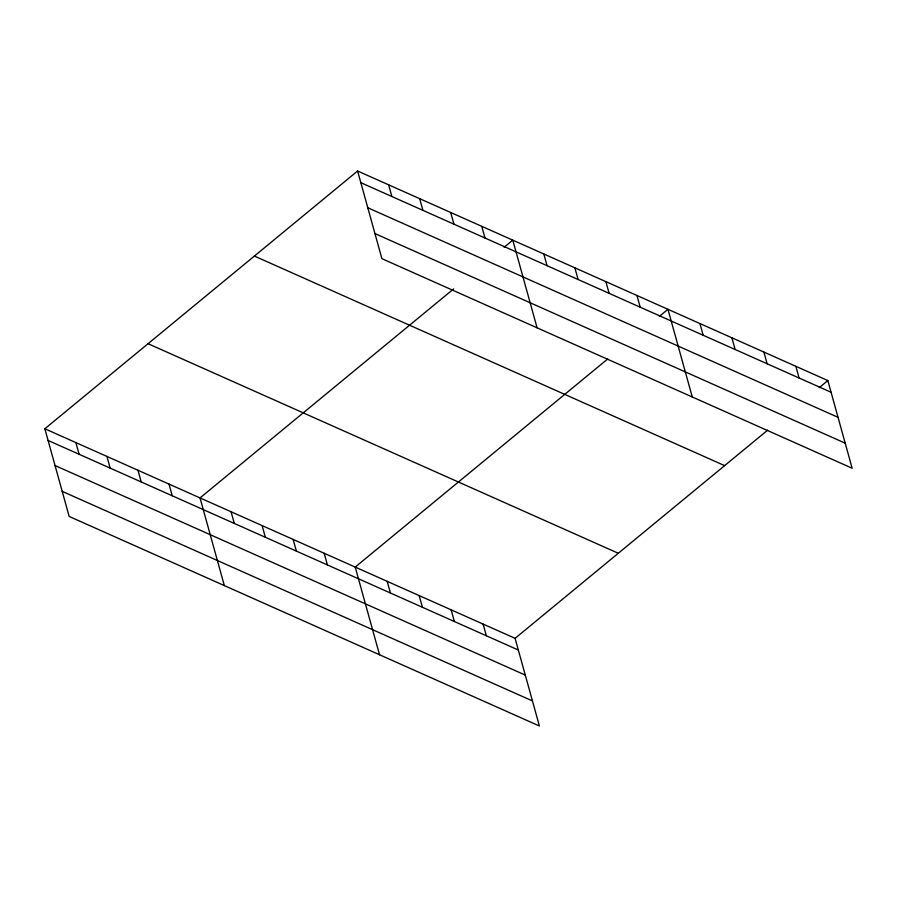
<?xml version="1.0" encoding="UTF-8"?>
<svg xmlns="http://www.w3.org/2000/svg" width="897" height="897" viewBox="0 0 897 897"><rect width="100%" height="100%" fill="white"/><g stroke="black" fill="none" stroke-linecap="round" stroke-linejoin="round"><path stroke-width="1.35" d="M44.85 428.766L515.091 638.339L539.4 725.998L69.159 516.437L44.85 428.766L357.6 171.002L827.841 380.563L852.15 468.234L381.909 258.661L357.6 171.002M453.647 288.89L200.031 497.925L224.34 585.595M504.181 247.247L512.781 240.149L537.09 327.82M607.751 358.935L355.212 567.083L379.521 654.754M659.351 316.406L667.962 309.308L692.271 396.979M515.091 638.339L767.63 430.19M819.241 387.661L827.841 380.563M360.841 182.685L831.082 392.258M367.792 207.756L838.033 417.329M374.957 233.59L845.198 443.163M254.389 256.06L724.63 465.633M148.061 343.708L618.302 553.27M48.09 440.449L518.331 650.022M55.042 465.532L525.283 675.093M62.207 491.354L532.448 700.927M795.863 366.312L799.104 378.007M763.885 352.061L767.126 363.756M731.907 337.81L735.148 349.505M699.929 323.559L703.17 335.254M636.926 295.483L640.166 307.166M605.89 281.647L609.13 293.341M574.854 267.822L578.094 279.505M543.817 253.986L547.058 265.669M481.745 226.324L484.985 238.008M450.709 212.488L453.949 224.183M419.673 198.663L422.913 210.347M388.636 184.827L391.877 196.51M483.113 624.088L486.353 635.771M451.135 609.837L454.375 621.52M419.157 595.586L422.397 607.269M387.19 581.334L390.43 593.018M324.176 553.258L327.416 564.942M293.14 539.422L296.38 551.106M262.103 525.586L265.344 537.281M231.067 511.761L234.308 523.444M168.995 484.1L172.235 495.783M137.959 470.263L141.199 481.947M106.922 456.427L110.163 468.122M75.886 442.602L79.127 454.286"/></g></svg>
